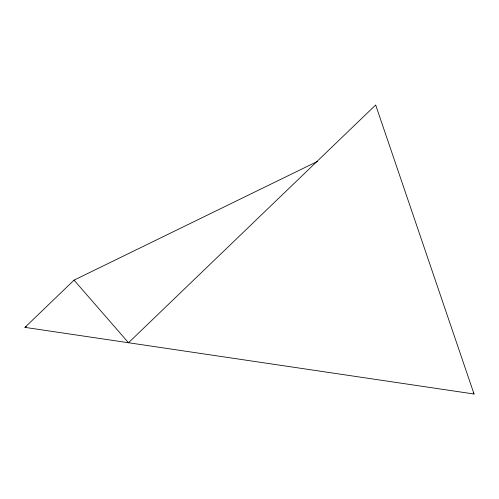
<?xml version="1.0" encoding="UTF-8"?>
<svg xmlns="http://www.w3.org/2000/svg" width="499" height="499" viewBox="0 0 499 499"><rect width="100%" height="100%" fill="white"/><g stroke="black" fill="none" stroke-linecap="round" stroke-linejoin="round"><path stroke-width="0.75" d="M74.058 280.139L128.517 342.744L375.672 104.99L474.05 394.01L24.95 327.375L74.058 280.139L317.383 161.458M24.95 327.375L26.353 326.695M473.164 392.732L474.05 394.01"/></g></svg>
